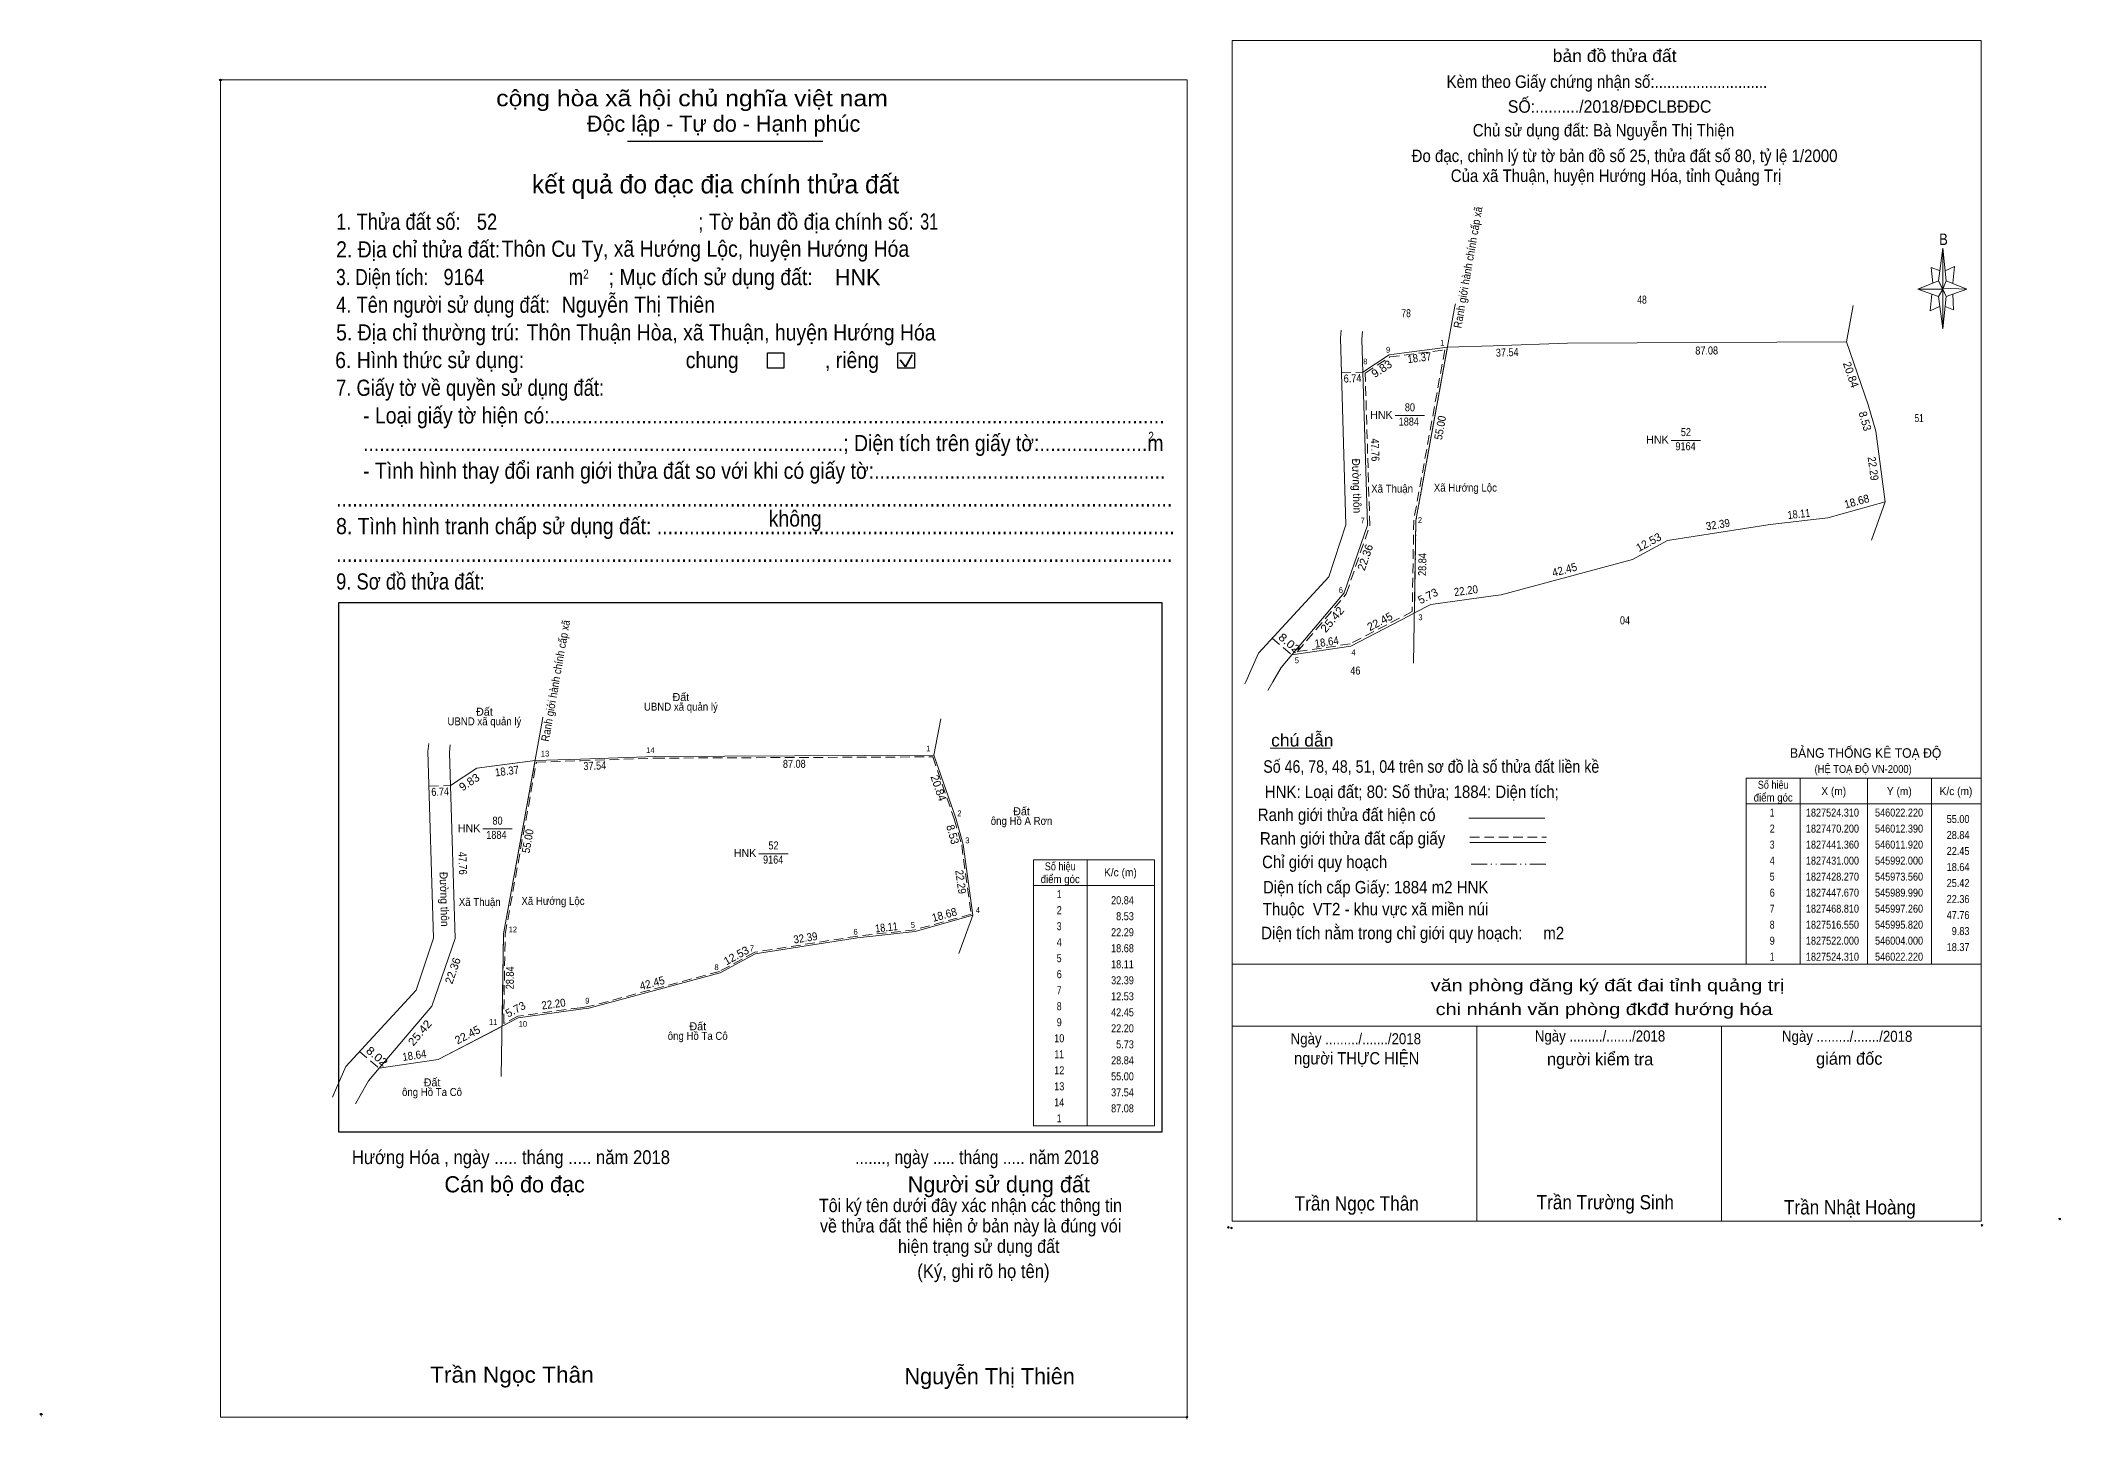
# Model space of a CAD drawing. Header units: metres. Extents: x 543366 to 546518, y 1827251 to 1827685.
# Drawn here: x 545022 to 545653, y 1827252 to 1827682 of the extents above; entities that cross this region are included whole.
import ezdxf
from ezdxf.enums import TextEntityAlignment as Align

# ---------------------------------------------------------------- set-up
doc = ezdxf.new("R2010")
doc.units = ezdxf.units.M
doc.header["$PDMODE"] = 32
doc.header["$PDSIZE"] = 0.5
for name, pattern in [('DASH_DOUBLE_DOT', [9.2, 5, -1.2, 0.3, -1.2, 0.3, -1.2]), ('DOTTED', [1.5, 0.3, -1.2]), ('MEDIUM_DASHED', [4.5, 3, -1.5])]:
    doc.linetypes.add(name, pattern=pattern)
for name, color, linetype, lineweight in [('1', 7, 'DOTTED', 13), ('10', 7, 'Continuous', 13), ('23', 7, 'Continuous', 13), ('46', 7, 'Continuous', 13), ('51', 7, 'Continuous', 13), ('55', 7, 'Continuous', 13), ('63', 7, 'Continuous', 13), ('7', 7, 'Continuous', 25)]:
    doc.layers.add(name, color=color, linetype=linetype, lineweight=lineweight)
doc.layers.add('6', color=7, linetype='Continuous')

msp = doc.modelspace()

# ---------------------------------------------------------------- linework, layer by layer
at = {"layer": '1', "linetype": 'Continuous'}
msp.add_lwpolyline([(545176.38, 1827457.29), (545166.55, 1827403.18), (545166.08, 1827374.34), (545146.16, 1827363.98), (545127.72, 1827361.25), (545144.15, 1827380.65), (545151.42, 1827401.79), (545149.98, 1827449.53), (545158.16, 1827454.98)], close=True, dxfattribs=at)
for points in [[(545190.63, 1827379.64), (545171.16, 1827376.98), (545166.08, 1827374.34), (545166.55, 1827403.18), (545176.38, 1827457.29), (545190.63, 1827457.77)], [(545190.63, 1827457.77), (545213.9, 1827458.55), (545300.98, 1827458.96), (545307.8, 1827439.27), (545310.15, 1827431.07), (545313.16, 1827408.98), (545295.16, 1827403.98), (545277.16, 1827401.98), (545245.16, 1827396.98), (545234.16, 1827390.98), (545193.16, 1827379.98), (545190.63, 1827379.64)], [(545146.16, 1827363.98), (545164.4, 1827373.47), (545166.08, 1827374.34)]]:
    msp.add_lwpolyline(points, dxfattribs=at)
at = {"layer": '1', "linetype": 'MEDIUM_DASHED'}
for points in [[(545190.56, 1827380.14), (545171.01, 1827377.46), (545166.59, 1827375.17), (545167.05, 1827403.13), (545176.8, 1827456.8), (545190.65, 1827457.27)], [(545190.65, 1827457.27), (545213.91, 1827458.05), (545300.62, 1827458.46), (545307.32, 1827439.12), (545309.66, 1827430.97), (545312.61, 1827409.34), (545295.06, 1827404.47), (545277.09, 1827402.48), (545245, 1827397.46), (545233.97, 1827391.45), (545193.06, 1827380.47), (545190.56, 1827380.14)]]:
    msp.add_lwpolyline(points, dxfattribs=at)
at = {"layer": '10'}
for points in [[(545149.98, 1827449.53), (545149.67, 1827459.8), (545149.87, 1827462.17)], [(545300.98, 1827458.96), (545213.9, 1827458.55), (545190.63, 1827457.77), (545176.38, 1827457.29)], [(545127.72, 1827361.25), (545144.15, 1827380.65), (545151.42, 1827401.79), (545149.98, 1827449.53)]]:
    msp.add_lwpolyline(points, dxfattribs=at)
at = {"layer": '10', "linetype": 'DOTTED'}
msp.add_lwpolyline([(545176.38, 1827457.29), (545166.55, 1827403.18), (545166.08, 1827374.34)], dxfattribs=at)
at = {"layer": '23'}
for p, q in [((545113.35, 1827352.77), (545113.09, 1827352.17)), ((545120.25, 1827350.12), (545121.78, 1827352.77))]:
    msp.add_line(p, q, dxfattribs=at)
for points in [[(545143.19, 1827462.6), (545142.92, 1827460.13), (545144.63, 1827401.8)], [(545144.63, 1827401.8), (545139.3, 1827385.6), (545117.32, 1827361.79), (545113.35, 1827352.77)], [(545121.78, 1827352.77), (545124.39, 1827357.3), (545127.72, 1827361.25)]]:
    msp.add_lwpolyline(points, dxfattribs=at)
at = {"layer": '46'}
msp.add_line((545178.85, 1827470.84), (545178.72, 1827470.1), dxfattribs=at)
msp.add_lwpolyline([(545178.72, 1827470.1), (545166.55, 1827403.18), (545165.82, 1827358.61)], dxfattribs=at)
at = {"layer": '51'}
for p, q in [((545149.98, 1827449.53), (545158.16, 1827454.98)), ((545171.16, 1827376.98), (545166.08, 1827374.34)), ((545146.16, 1827363.98), (545127.72, 1827361.25))]:
    msp.add_line(p, q, dxfattribs=at)
for points in [[(545158.16, 1827454.98), (545164.4, 1827455.77), (545176.38, 1827457.29)], [(545277.16, 1827401.98), (545245.16, 1827396.98), (545234.16, 1827390.98), (545193.16, 1827379.98)], [(545193.16, 1827379.98), (545190.63, 1827379.64), (545171.16, 1827376.98)]]:
    msp.add_lwpolyline(points, dxfattribs=at)
at = {"layer": '55'}
for p, q in [((545394.16, 1827313.5), (545394.16, 1827682.18)), ((545614.82, 1827607.15), (545616.12, 1827617.29)), ((545617.16, 1827607.15), (545623.66, 1827604.55)), ((545614.82, 1827602.21), (545608.32, 1827604.55)), ((545617.16, 1827602.21), (545616.12, 1827592.07)), ((545619.24, 1827602.99), (545619.5, 1827598.05)), ((545463.87, 1827599.91), (545463.74, 1827599.17)), ((545588.17, 1827599.39), (545586, 1827588.03)), ((545619.5, 1827598.05), (545616.9, 1827599.09)), ((545435, 1827578.6), (545443.18, 1827584.05)), ((545445.1, 1827565.01), (545454.23, 1827565.01)), ((545531.32, 1827557.27), (545540.45, 1827557.27)), ((545593.81, 1827526.08), (545598.18, 1827538.05)), ((545456.18, 1827506.05), (545451.1, 1827503.41)), ((545431.18, 1827493.05), (545412.74, 1827490.32)), ((545398.37, 1827481.84), (545398.11, 1827481.24)), ((545405.27, 1827479.19), (545406.8, 1827481.84)), ((545303.15, 1827470.32), (545300.98, 1827458.96)), ((545406.02, 1827461.18), (545424.84, 1827461.18)), ((545571.56, 1827451.76), (545571.56, 1827393.76)), ((545592.56, 1827451.76), (545592.56, 1827393.76)), ((545612.56, 1827451.76), (545612.56, 1827393.76)), ((545554.76, 1827443.76), (545628.16, 1827443.76)), ((545468.05, 1827439.37), (545491.82, 1827439.37)), ((545468.42, 1827431.75), (545492.18, 1827431.75)), ((545348.84, 1827426.29), (545348.84, 1827343.29)), ((545369.84, 1827426.29), (545369.84, 1827343.29)), ((545332.04, 1827418.29), (545369.84, 1827418.29)), ((545308.79, 1827397.01), (545313.16, 1827408.98)), ((545394.16, 1827393.76), (545628.16, 1827393.76)), ((545394.16, 1827374.39), (545628.16, 1827374.39)), ((545394.16, 1827374.39), (545622.99, 1827374.39)), ((545394.16, 1827374.39), (545622.99, 1827374.39)), ((545470.6, 1827313.5), (545470.6, 1827374.39)), ((545547.04, 1827313.5), (545547.04, 1827374.39))]:
    msp.add_line(p, q, dxfattribs=at)
at = {"layer": '55', "lineweight": 35}
for p, q in [((545290.44, 1827582.44), (545292.15, 1827580.21)), ((545292.15, 1827580.21), (545294.24, 1827583.95))]:
    msp.add_line(p, q, dxfattribs=at)
at = {"layer": '55', "linetype": 'MEDIUM_DASHED'}
for p, q in [((545428.26, 1827578.4), (545435, 1827578.6)), ((545406.62, 1827495.5), (545412.74, 1827490.32)), ((545468.42, 1827433.36), (545492.34, 1827433.36))]:
    msp.add_line(p, q, dxfattribs=at)
at = {"layer": '55', "lineweight": 25}
msp.add_line((545372.17, 1827506.7), (545372.17, 1827341.24), dxfattribs=at)
at = {"layer": '55', "linetype": 'DASH_DOUBLE_DOT'}
msp.add_line((545468.76, 1827424.91), (545492.68, 1827424.91), dxfattribs=at)
at = {"layer": '55'}
for points in [[(545394.16, 1827682.18), (545628.16, 1827682.18), (545628.16, 1827313.5)], [(545616.12, 1827604.55), (545614.82, 1827607.15), (545608.32, 1827604.55)], [(545615.34, 1827610.27), (545612.48, 1827611.31), (545613, 1827606.37)], [(545616.9, 1827610.27), (545619.76, 1827611.57), (545619.24, 1827606.37)], [(545612.74, 1827602.99), (545612.22, 1827597.79), (545615.08, 1827599.09)], [(545616.12, 1827604.55), (545617.16, 1827602.21), (545623.66, 1827604.55)], [(545463.74, 1827599.17), (545451.57, 1827532.25), (545450.84, 1827487.68)], [(545428.21, 1827591.67), (545427.94, 1827589.2), (545429.65, 1827530.87)], [(545435, 1827578.6), (545434.69, 1827588.87), (545434.89, 1827591.24)], [(545586, 1827588.03), (545498.92, 1827587.62), (545475.65, 1827586.84), (545461.4, 1827586.36)], [(545595.17, 1827560.14), (545592.82, 1827568.34), (545586, 1827588.03)], [(545443.18, 1827584.05), (545449.42, 1827584.84), (545461.4, 1827586.36)], [(545475.65, 1827508.71), (545456.18, 1827506.05), (545451.1, 1827503.41), (545451.57, 1827532.25), (545461.4, 1827586.36), (545475.65, 1827586.84)], [(545412.74, 1827490.32), (545429.17, 1827509.72), (545436.44, 1827530.86), (545435, 1827578.6)], [(545595.17, 1827560.14), (545598.18, 1827538.05), (545580.18, 1827533.05), (545562.18, 1827531.05), (545530.18, 1827526.05), (545519.18, 1827520.05), (545478.18, 1827509.05)], [(545429.65, 1827530.87), (545424.32, 1827514.67), (545402.34, 1827490.86), (545398.37, 1827481.84)], [(545478.18, 1827509.05), (545475.65, 1827508.71), (545456.18, 1827506.05)], [(545431.18, 1827493.05), (545449.42, 1827502.54), (545451.1, 1827503.41)], [(545406.8, 1827481.84), (545409.41, 1827486.37), (545412.74, 1827490.32)], [(545310.15, 1827431.07), (545307.8, 1827439.27), (545300.98, 1827458.96)], [(545310.15, 1827431.07), (545313.16, 1827408.98), (545295.16, 1827403.98), (545277.16, 1827401.98)], [(545369.84, 1827343.29), (545332.04, 1827343.29), (545332.04, 1827426.29), (545369.84, 1827426.29)], [(545628.16, 1827313.5), (545394.16, 1827313.5), (545394.16, 1827374.39)]]:
    msp.add_lwpolyline(points, dxfattribs=at)
for points in [[(545616.12, 1827617.29), (545617.16, 1827607.15), (545616.12, 1827604.55)], [(545616.12, 1827604.55), (545608.32, 1827604.55), (545614.82, 1827607.15), (545617.16, 1827602.21), (545623.66, 1827604.55), (545616.12, 1827604.81)], [(545616.12, 1827604.55), (545616.12, 1827592.07), (545614.82, 1827602.21)], [(545554.76, 1827451.76), (545628.16, 1827451.76), (545628.16, 1827393.76), (545554.76, 1827393.76)]]:
    msp.add_lwpolyline(points, close=True, dxfattribs=at)
at = {"layer": '55', "lineweight": 25}
msp.add_lwpolyline([(545289.76, 1827584.67), (545294.95, 1827584.67), (545294.95, 1827579.84), (545289.76, 1827579.84)], close=True, dxfattribs=at)
at = {"layer": '55', "linetype": 'MEDIUM_DASHED'}
msp.add_lwpolyline([(545460.55, 1827585.53), (545450.87, 1827532.32), (545450.4, 1827503.83), (545430.97, 1827493.74), (545414.48, 1827491.29), (545429.79, 1827509.37), (545437.14, 1827530.74), (545435.71, 1827578.24), (545443.44, 1827583.36)], close=True, dxfattribs=at)
at = {"layer": '55', "linetype": 'DOTTED'}
msp.add_lwpolyline([(545461.4, 1827586.36), (545451.57, 1827532.25), (545451.1, 1827503.41)], dxfattribs=at)
at = {"layer": '55'}
for p in [(545392.96, 1827311.53), (545393.95, 1827311.37), (545628.37, 1827312.2), (545652.68, 1827314.18), (545380.03, 1827252.25)]:
    msp.add_point(p, dxfattribs=at)
at = {"layer": '63', "linetype": 'MEDIUM_DASHED'}
for p, q in [((545143.24, 1827449.33), (545149.98, 1827449.53)), ((545121.6, 1827366.43), (545127.72, 1827361.25))]:
    msp.add_line(p, q, dxfattribs=at)
at = {"layer": '63'}
for p, q in [((545160.08, 1827435.94), (545169.21, 1827435.94)), ((545246.3, 1827428.2), (545255.43, 1827428.2))]:
    msp.add_line(p, q, dxfattribs=at)
at = {"layer": '7'}
for p, q in [((545205.28, 1827650.7), (545266.33, 1827650.7)), ((545115.13, 1827506.7), (545372.17, 1827506.7))]:
    msp.add_line(p, q, dxfattribs=at)
at = {"layer": '7', "lineweight": 13}
msp.add_lwpolyline([(545078.11, 1827669.85), (545380.04, 1827669.85), (545380.04, 1827252.25), (545078.11, 1827252.25)], close=True, dxfattribs=at)
at = {"layer": '7'}
msp.add_lwpolyline([(545248.96, 1827584.67), (545254.15, 1827584.67), (545254.15, 1827579.84), (545248.96, 1827579.84)], close=True, dxfattribs=at)
msp.add_lwpolyline([(545372.17, 1827341.24), (545115.13, 1827341.24), (545115.13, 1827506.7)], dxfattribs=at)
for p in [(545078.11, 1827669.85), (545022.12, 1827253.2)]:
    msp.add_point(p, dxfattribs=at)

# ---------------------------------------------------------------- texts
at = {"layer": '1'}
for p in [(545155.77, 1827434.94), (545241.99, 1827427.2)]:
    msp.add_text('HNK', height=2.5, dxfattribs=at).set_placement(p, align=Align.CENTER)
at = {"layer": '1', "width": 0.85}
for s, p in [('80', (545164.665, 1827437.3)), ('1884', (545164.315, 1827432.84)), ('52', (545250.88, 1827429.56)), ('9164', (545250.765, 1827425.14))]:
    msp.add_text(s, height=2.5, dxfattribs=at).set_placement(p, align=Align.CENTER)
at = {"layer": '1'}
for s, height, width, p in [('Hướng Hóa , ngày ..... tháng ..... năm 2018', 4.32, 0.9, (545119.17, 1827331.29)), ('Trần Ngọc Thân', 5.04, 1.05, (545143.6, 1827263.03))]:
    msp.add_text(s, height=height, dxfattribs=dict(at, width=width)).set_placement(p)
at = {"layer": '55'}
for s, height, width, p in [('bản đồ thửa đất', 3.9, 1.05, (545513.61, 1827675.45)), ('Kèm theo Giấy chứng nhận số:...........................', 3.9, 0.9, (545511.21, 1827667.36)), ('SỐ:........../2018/ĐĐCLBĐĐC', 3.9, 0.95, (545512.05, 1827659.59)), ('Chủ sử dụng đất: Bà Nguyễn Thị Thiện', 3.9, 0.9, (545510.14, 1827652.18)), ('Đo đạc, chỉnh lý từ tờ bản đồ số 25, thửa đất số 80, tỷ lệ 1/2000 ', 3.9, 0.9, (545517.375, 1827644.2)), ('Của xã Thuận, huyện Hướng Hóa, tỉnh Quảng Trị', 3.9, 0.9, (545514.075, 1827637.98)), ('B', 3.582, 0.85, (545616.34, 1827618.3)), ('48', 2.5, 0.8, (545522.17, 1827600)), ('78', 2.5, 0.8, (545448.49, 1827595.75)), ('80', 2.5, 0.85, (545449.675, 1827566.37)), ('1884', 2.5, 0.85, (545449.325, 1827561.91)), ('51', 2.5, 0.75, (545608.735, 1827563.01)), ('9164', 2.5, 0.85, (545535.775, 1827554.21)), ('52', 2.5, 0.85, (545535.89, 1827558.63)), ('Xã Thuận', 2.5, 0.9, (545444.115, 1827540.97)), ('Xã Hướng Lộc', 2.5, 0.9, (545467, 1827541.29)), ('04', 2.5, 0.85, (545516.855, 1827499.85)), ('46', 2.5, 0.85, (545432.63, 1827484.16)), ('chú dẫn', 3.9, 1.05, (545416.06, 1827461.7)), ('BẢNG THỐNG KÊ TOẠ ĐỘ ', 2.99, 0.95, (545592.565, 1827458.17)), ('(HỆ TOẠ ĐỘ VN-2000)', 2.427, 0.9, (545591.245, 1827453.46)), ('Số hiệu', 2.5, 0.85, (545563.16, 1827448.51)), ('X (m)', 2.5, 0.95, (545582.06, 1827446.51)), ('Y (m)', 2.5, 0.95, (545602.555, 1827446.51)), ('K/c (m)', 2.5, 0.95, (545620.26, 1827446.51)), ('Ranh giới thửa đất hiện có ', 3.9, 0.9, (545430.575, 1827438.43)), ('điểm góc', 2.5, 0.9, (545563.16, 1827444.51)), ('ông Hồ A Rơn', 2.5, 0.9, (545328.345, 1827437.22)), (' 2', 2.5, 0.85, (545562.46, 1827434.81)), (' 1', 2.5, 0.75, (545562.455, 1827439.81)), ('1827524.310', 2.5, 0.85, (545581.66, 1827439.81)), ('1827470.200', 2.5, 0.85, (545581.66, 1827434.81)), ('546022.220', 2.5, 0.85, (545602.465, 1827439.81)), ('546012.390', 2.5, 0.85, (545602.465, 1827434.81)), ('Ranh giới thửa đất cấp giấy', 3.9, 0.9, (545431.76, 1827431.05)), (' 3', 2.5, 0.8, (545562.46, 1827429.81)), ('1827441.360', 2.5, 0.85, (545581.66, 1827429.81)), ('546011.920', 2.5, 0.85, (545602.465, 1827429.81)), ('Số hiệu', 2.5, 0.85, (545340.44, 1827423.04)), ('K/c (m)', 2.5, 0.95, (545359.24, 1827421.15)), ('Chỉ giới quy hoạch', 3.9, 0.9, (545423.03, 1827423.71)), (' 4', 2.5, 0.85, (545562.455, 1827424.81)), ('1827431.000', 2.5, 0.85, (545581.66, 1827424.81)), ('545992.000', 2.5, 0.85, (545602.465, 1827424.81)), ('điểm góc', 2.5, 0.9, (545340.44, 1827419.04)), (' 5', 2.5, 0.8, (545562.46, 1827419.81)), (' 6', 2.5, 0.85, (545562.46, 1827414.81)), ('1827428.270', 2.5, 0.85, (545581.66, 1827419.81)), ('1827447.670', 2.5, 0.85, (545581.66, 1827414.81)), ('545973.560', 2.5, 0.85, (545602.465, 1827419.81)), ('545989.990', 2.5, 0.85, (545602.465, 1827414.81)), (' 2', 2.5, 0.85, (545339.74, 1827409.34)), (' 1', 2.5, 0.75, (545339.735, 1827414.34)), (' 7', 2.5, 0.8, (545562.46, 1827409.81)), ('1827468.810', 2.5, 0.85, (545581.66, 1827409.81)), ('545997.260', 2.5, 0.85, (545602.465, 1827409.81)), (' 3', 2.5, 0.8, (545339.74, 1827404.34)), (' 8', 2.5, 0.8, (545562.46, 1827404.81)), ('1827516.550', 2.5, 0.85, (545581.66, 1827404.81)), ('545995.820', 2.5, 0.85, (545602.465, 1827404.81)), (' 4', 2.5, 0.85, (545339.735, 1827399.34)), (' 9', 2.5, 0.85, (545562.455, 1827399.81)), ('1827522.000', 2.5, 0.85, (545581.66, 1827399.81)), ('546004.000', 2.5, 0.85, (545602.465, 1827399.81)), (' 5', 2.5, 0.8, (545339.74, 1827394.34)), (' 1', 2.5, 0.75, (545562.455, 1827394.81)), ('1827524.310', 2.5, 0.85, (545581.66, 1827394.81)), ('546022.220', 2.5, 0.85, (545602.465, 1827394.81)), (' 6', 2.5, 0.85, (545339.74, 1827389.34)), (' 7', 2.5, 0.8, (545339.74, 1827384.34)), ('văn phòng đăng ký đất đai tỉnh quảng trị', 3.715, 1.25, (545511.4, 1827385.29)), (' 8', 2.5, 0.8, (545339.74, 1827379.34)), ('chi nhánh văn phòng đkđđ hướng hóa', 3.715, 1.25, (545510.34, 1827377.83)), (' 9', 2.5, 0.85, (545339.735, 1827374.34)), ('Ngày ........./......./2018', 3.44, 0.9, (545509.06, 1827369.58)), ('Ngày ........./......./2018', 3.44, 0.9, (545586.26, 1827369.48)), (' 10', 2.5, 0.85, (545339.735, 1827369.34)), (' 11', 2.5, 0.8, (545339.735, 1827364.34)), ('Ngày ........./......./2018', 3.44, 0.9, (545432.78, 1827368.73)), ('Ngày ........./......./2018', 3.44, 0.9, (545432.78, 1827368.73)), ('người THỰC HIỆN', 3.82, 0.9, (545433.045, 1827362.43)), (' 12', 2.5, 0.85, (545339.74, 1827359.34)), (' 13', 2.5, 0.85, (545339.74, 1827354.34)), (' 14', 2.5, 0.85, (545339.735, 1827349.34)), (' 1', 2.5, 0.75, (545339.735, 1827344.34)), ('Tôi ký tên dưới đây xác nhận các thông tin', 4.164, 0.9, (545312.39, 1827316.32)), ('Trần Ngọc Thân', 4.462, 0.9, (545433.065, 1827316.8)), ('Trần Trường Sinh', 4.459, 0.9, (545510.695, 1827317.17)), ('Trần Nhật Hoàng', 4.459, 0.9, (545587.075, 1827315.58)), ('về thửa đất thể hiện ở bản này là đúng vói', 4.164, 0.9, (545312.465, 1827309.94)), ('hiện trạng sử dụng đất', 4.164, 0.9, (545314.985, 1827303.57))]:
    msp.add_text(s, height=height, dxfattribs=dict(at, width=width)).set_placement(p, align=Align.CENTER)
for s, height, width, p in [('31', 5.04, 0.75, (545296.69, 1827623.11)), ('2', 2.88, 0.8, (545367.97, 1827557.08)), ('Số 46, 78, 48, 51, 04 trên sơ đồ là số thửa đất liền kề', 3.9, 0.85, (545403.87, 1827453.5)), ('HNK: Loại đất; 80: Số thửa; 1884: Diện tích;', 3.9, 0.9, (545404.33, 1827445.61)), ('Diện tích cấp Giấy: 1884 m2 HNK', 3.9, 0.9, (545403.76, 1827415.81)), ('Thuộc  VT2 - khu vực xã miền núi', 3.9, 0.9, (545403.68, 1827408.97)), ('Diện tích nằm trong chỉ giới quy hoạch:     m2', 3.9, 0.9, (545403.21, 1827401.51)), ('......., ngày ..... tháng ..... năm 2018', 4.32, 0.85, (545276.38, 1827331.29)), ('(Ký, ghi rõ họ tên)', 4.32, 0.9, (545295.79, 1827295.72))]:
    msp.add_text(s, height=height, dxfattribs=dict(at, width=width)).set_placement(p)
for s, rotation, width, p in [('Ranh giới hành chính cấp xã', 80.036, 0.9, (545469.038, 1827611.094)), ('9.83', 33.674, 1.05, (545441.542, 1827578.587)), ('18.37', 7.226, 0.9, (545452.778, 1827581.861)), ('37.54', 1.923, 0.85, (545480.098, 1827583.523)), ('87.08', 0.27, 0.85, (545542.379, 1827584.107)), ('6.74', 1.7, 0.85, (545431.783, 1827575.415)), ('55.00', 79.704, 0.9, (545460.34, 1827561.017)), ('8.53', 285.992, 0.95, (545590.667, 1827562.959)), ('47.76', 271.728, 0.85, (545437.57, 1827554.268)), ('Đường thôn', 271.679, 0.95, (545431.808, 1827543.057)), ('22.29', 277.759, 0.9, (545593.15, 1827548.334)), ('18.68', 15.524, 0.95, (545589.59, 1827537.043)), ('32.39', 8.881, 0.9, (545546.057, 1827529.797)), ('18.11', 6.34, 0.85, (545571.307, 1827533.081)), ('28.84', 89.066, 0.85, (545454.78, 1827518.495)), ('42.45', 15.018, 0.95, (545498.286, 1827515.686)), ('22.20', 7.765, 0.9, (545467.336, 1827509.134)), ('25.42', 49.738, 1.1, (545426.355, 1827500.542)), ('8.02', 319.755, 1.15, (545411.212, 1827493.031)), ('18.64', 8.421, 0.9, (545423.862, 1827493.108)), ('8.53', 285.992, 0.95, (545305.657, 1827433.889)), ('22.29', 277.759, 0.9, (545308.14, 1827419.264)), ('18.68', 15.524, 0.95, (545304.58, 1827407.973)), ('18.11', 6.34, 0.85, (545286.297, 1827404.011))]:
    msp.add_text(s, height=2.5, rotation=rotation, dxfattribs=dict(at, width=width)).set_placement(p, align=Align.CENTER)
for s, p in [('HNK', (545270.05, 1827605.72)), ('Người sử dụng đất', (545292.8, 1827322.47)), ('Nguyễn Thị Thiên', (545291.8, 1827262.56))]:
    msp.add_text(s, height=5.04, dxfattribs=at).set_placement(p)
for s, height, width, p in [(' 1', 1.8, 0.9, (545460.42, 1827586.84)), (' 8', 1.8, 0.95, (545436.39, 1827581.03)), ('9', 1.8, 0.9, (545443.52, 1827584.68)), (' 7', 1.8, 0.9, (545435.56, 1827531.35)), ('2', 1.8, 0.9, (545453.46, 1827531.51)), (' 6', 1.8, 0.9, (545428.76, 1827509.61)), (' 3', 1.8, 0.95, (545453.62, 1827501.15)), (' 5', 1.8, 0.9, (545415.01, 1827487.71)), (' 4', 1.8, 0.95, (545432.74, 1827490.2)), (' 1', 1.8, 0.9, (545299.89, 1827460.18)), (' 2', 1.8, 0.9, (545309.61, 1827439.94)), ('55.00', 2.5, 0.85, (545624.46, 1827437.81)), (' 3', 1.8, 0.95, (545312.09, 1827431.49)), ('28.84', 2.5, 0.85, (545624.46, 1827432.81)), ('22.45', 2.5, 0.85, (545624.46, 1827427.81)), ('18.64', 2.5, 0.85, (545624.46, 1827422.81)), ('25.42', 2.5, 0.85, (545624.46, 1827417.81)), (' 4', 1.8, 0.95, (545315.39, 1827409.74)), ('20.84', 2.5, 0.85, (545363.44, 1827412.45)), ('22.36', 2.5, 0.85, (545624.46, 1827412.81)), (' 6', 1.8, 0.9, (545277.16, 1827402.95)), (' 5', 1.8, 0.9, (545295.07, 1827405.08)), ('22.29', 2.5, 0.85, (545363.44, 1827402.45)), ('8.53', 2.5, 0.85, (545363.44, 1827407.45)), ('47.76', 2.5, 0.85, (545624.46, 1827407.81)), ('9.83', 2.5, 0.85, (545624.46, 1827402.81)), ('18.68', 2.5, 0.85, (545363.44, 1827397.45)), ('18.37', 2.5, 0.85, (545624.46, 1827397.81)), ('18.11', 2.5, 0.85, (545363.44, 1827392.45)), ('32.39', 2.5, 0.85, (545363.44, 1827387.45)), ('42.45', 2.5, 0.85, (545363.44, 1827377.45)), ('12.53', 2.5, 0.85, (545363.44, 1827382.45)), ('22.20', 2.5, 0.85, (545363.44, 1827372.45)), ('5.73', 2.5, 0.85, (545363.44, 1827367.45)), ('28.84', 2.5, 0.85, (545363.44, 1827362.45)), ('37.54', 2.5, 0.85, (545363.44, 1827352.45)), ('55.00', 2.5, 0.85, (545363.44, 1827357.45)), ('87.08', 2.5, 0.85, (545363.44, 1827347.45))]:
    msp.add_text(s, height=height, dxfattribs=dict(at, width=width)).set_placement(p, align=Align.RIGHT)
for s, rotation, p in [('20.84', 289.104, (545586.249, 1827577.404)), ('22.36', 71.022, (545436.888, 1827520.363)), ('12.53', 28.61, (545524.846, 1827524.393)), ('5.73', 27.46, (545455.864, 1827507.576)), ('22.45', 27.478, (545440.868, 1827499.625)), ('20.84', 289.104, (545301.239, 1827448.334))]:
    msp.add_text(s, height=2.5, rotation=rotation, dxfattribs=at).set_placement(p, align=Align.CENTER)
for s, height, p in [('HNK', 2.5, (545440.78, 1827564.01)), ('HNK', 2.5, (545527, 1827556.27)), ('Đất', 2.5, (545328.345, 1827440.22)), ('người kiểm tra', 3.822, (545509.085, 1827362.15)), ('giám đốc', 3.822, (545586.915, 1827362.33)), ('.', 1.44, (545380.035, 1827251.52))]:
    msp.add_text(s, height=height, dxfattribs=at).set_placement(p, align=Align.CENTER)
at = {"layer": '6', "width": 0.9}
msp.add_text('Nguyễn Thị Thiên', height=5.04, dxfattribs=at).set_placement((545184.73, 1827597.15))
at = {"layer": '63'}
for s, rotation, width, p in [('Ranh giới hành chính cấp xã', 80.036, 0.9, (545184.028, 1827482.024)), ('18.37', 7.226, 0.9, (545167.768, 1827452.791)), ('37.54', 1.923, 0.85, (545195.088, 1827454.453)), ('87.08', 0.27, 0.85, (545257.369, 1827455.037)), ('6.74', 1.7, 0.85, (545146.773, 1827446.345)), ('9.83', 33.674, 1.05, (545156.532, 1827449.517)), ('55.00', 79.704, 0.9, (545175.33, 1827431.947)), ('47.76', 271.728, 0.85, (545152.56, 1827425.198)), ('Đường thôn', 271.679, 0.95, (545146.798, 1827413.987)), ('32.39', 8.881, 0.9, (545261.047, 1827400.727)), ('28.84', 89.066, 0.85, (545169.77, 1827389.425)), ('42.45', 15.018, 0.95, (545213.276, 1827386.616)), ('22.20', 7.765, 0.9, (545182.326, 1827380.064)), ('25.42', 49.738, 1.1, (545141.345, 1827371.472)), ('8.02', 319.755, 1.15, (545126.202, 1827363.961)), ('18.64', 8.421, 0.9, (545138.852, 1827364.038))]:
    msp.add_text(s, height=2.5, rotation=rotation, dxfattribs=dict(at, width=width)).set_placement(p, align=Align.CENTER)
for p in [(545160.565, 1827471.31), (545221.945, 1827475.89), (545227.205, 1827373.09), (545144.205, 1827355.56)]:
    msp.add_text('Đất', height=2.5, dxfattribs=at).set_placement(p, align=Align.CENTER)
at = {"layer": '63', "width": 0.9}
for s, p in [('UBND xã quản lý', (545221.94, 1827472.89)), ('UBND xã quản lý', (545160.56, 1827468.31)), ('Xã Thuận', (545159.105, 1827411.9)), ('Xã Hướng Lộc', (545181.99, 1827412.22)), ('ông Hồ Ta Cô', (545227.2, 1827370.09)), ('ông Hồ Ta Cô', (545144.2, 1827352.56))]:
    msp.add_text(s, height=2.5, dxfattribs=at).set_placement(p, align=Align.CENTER)
at = {"layer": '63'}
for s, width, p in [(' 14', 0.95, (545213.73, 1827459.64)), (' 13', 0.95, (545180.84, 1827458.57)), (' 12', 0.95, (545170.75, 1827403.66)), (' 7', 0.9, (545244.78, 1827397.78)), (' 8', 0.95, (545233.74, 1827391.87)), (' 9', 0.9, (545193.37, 1827381.42)), (' 11', 0.9, (545164.62, 1827374.77)), (' 10', 0.95, (545173.89, 1827374.18))]:
    msp.add_text(s, height=1.8, dxfattribs=dict(at, width=width)).set_placement(p, align=Align.RIGHT)
for s, rotation, p in [('12.53', 28.61, (545239.836, 1827395.323)), ('22.36', 71.022, (545151.878, 1827391.293)), ('5.73', 27.46, (545170.854, 1827378.506)), ('22.45', 27.478, (545155.858, 1827370.555))]:
    msp.add_text(s, height=2.5, rotation=rotation, dxfattribs=at).set_placement(p, align=Align.CENTER)
at = {"layer": '7'}
for s, height, width, p in [('cộng hòa xã hội chủ nghĩa việt nam', 5.04, 1.15, (545164.24, 1827661.63)), ('1. Thửa đất số:', 5.04, 0.85, (545114.24, 1827623.04)), ('52', 5.04, 0.85, (545158.19, 1827623.04)), ('; Tờ bản đồ địa chính số:', 5.04, 0.9, (545227.31, 1827623.04)), ('2. Địa chỉ thửa đất:', 5.04, 0.9, (545114.24, 1827614.4)), ('Thôn Cu Ty, xã Hướng Lộc, huyện Hướng Hóa', 5.04, 0.9, (545165.92, 1827614.61)), ('3. Diện tích:', 5.04, 0.8, (545114.24, 1827605.76)), ('9164', 5.04, 0.85, (545147.79, 1827605.79)), ('m', 5.04, 0.8, (545186.89, 1827605.76)), ('2', 2.88, 0.8, (545191.42, 1827607.77)), ('; Mục đích sử dụng đất:', 5.04, 0.9, (545199.38, 1827605.76)), ('4. Tên người sử dụng đất:', 5.04, 0.85, (545114.24, 1827597.12)), ('5. Địa chỉ thường trú:', 5.04, 0.9, (545114.24, 1827588.48)), ('Thôn Thuận Hòa, xã Thuận, huyện Hướng Hóa', 5.04, 0.9, (545173.75, 1827588.48)), ('6. Hình thức sử dụng:', 5.04, 0.9, (545113.95, 1827579.84)), ('chung                , riêng', 5.04, 0.9, (545223.46, 1827579.84)), ('7. Giấy tờ về quyền sử dụng đất:', 5.04, 0.85, (545114.24, 1827571.2)), ('     - Loại giấy tờ hiện có:..................................................................................................................', 5.04, 0.9, (545114.24, 1827562.56)), ('     .........................................................................................; Diện tích trên giấy tờ:....................m', 5.04, 0.9, (545114.24, 1827553.92)), ('     - Tình hình thay đổi ranh giới thửa đất so với khi có giấy tờ:......................................................', 5.04, 0.9, (545114.24, 1827545.28)), ('...........................................................................................................................................................', 5.04, 0.9, (545114.24, 1827536.64)), ('8. Tình hình tranh chấp sử dụng đất: ................................................................................................', 5.04, 0.9, (545114.24, 1827528)), ('không', 5.04, 0.9, (545249.38, 1827530.37)), ('...........................................................................................................................................................', 5.04, 0.9, (545114.24, 1827519.36)), ('9. Sơ đồ thửa đất:', 5.04, 0.85, (545114.24, 1827510.72))]:
    msp.add_text(s, height=height, dxfattribs=dict(at, width=width)).set_placement(p)
for s, p in [('Độc lập - Tự do - Hạnh phúc', (545192.57, 1827653.67)), ('Cán bộ đo đạc', (545148.08, 1827322.47))]:
    msp.add_text(s, height=5.04, dxfattribs=at).set_placement(p)
for s, height, p in [('kết quả đo đạc địa chính thửa đất', 5.76, (545232.775, 1827634.41)), ('.', 1.44, (545022.125, 1827252.47))]:
    msp.add_text(s, height=height, dxfattribs=at).set_placement(p, align=Align.CENTER)

doc.saveas('drawing.dxf')
